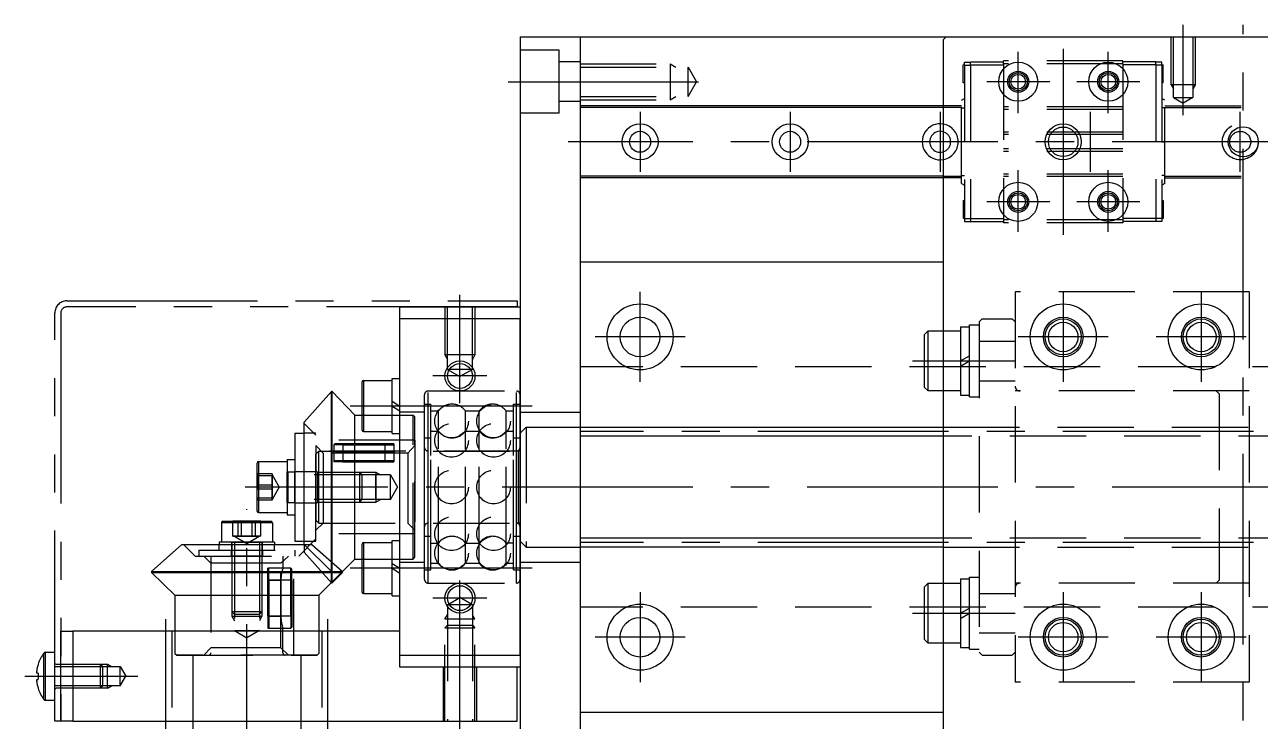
# Model space of a CAD drawing. Extents: x -121 to 527, y -53 to 311.
# Drawn here: x 212.9 to 418.8, y 194.6 to 310.6 of the extents above; entities that cross this region are included whole.
import ezdxf

# ---------------------------------------------------------------- set-up
doc = ezdxf.new("R2010")
doc.units = 0
for name, pattern in [('CENTER', [50.8, 31.75, -6.35, 6.35, -6.35]), ('DASHED', [19.05, 12.7, -6.35]), ('PHANTOM', [63.5, 31.75, -6.35, 6.35, -6.35, 6.35, -6.35])]:
    doc.linetypes.add(name, pattern=pattern)
doc.layers.get('0').update_dxf_attribs({"linetype": 'CONTINUOUS'})
doc.layers.add('CENTER', color=1, linetype='CENTER')

msp = doc.modelspace()

# ---------------------------------------------------------------- linework, layer by layer
at = {"color": 7, "linetype": 'CONTINUOUS'}
for p, q in [((295.45, 308.56), (525.45, 308.56)), ((295.45, 308.56), (295.45, 158.56)), ((305.45, 308.56), (305.45, 158.56)), ((365.95, 308.06), (366.45, 308.56)), ((365.95, 308.06), (365.95, 159.06)), ((365.95, 297.06), (305.45, 297.06)), ((305.45, 297.06), (305.45, 285.06)), ((365.95, 296.76), (305.45, 296.76)), ((365.95, 285.36), (305.45, 285.36)), ((365.95, 285.06), (305.45, 285.06)), ((305.45, 271.06), (365.95, 271.06)), ((275.45, 261.56), (275.45, 263.56)), ((275.45, 263.56), (295.45, 263.56)), ((275.45, 205.56), (275.45, 261.56)), ((295.45, 261.56), (275.45, 261.56)), ((295.45, 205.56), (295.45, 261.56)), ((362.85, 258.96), (363.45, 259.56)), ((363.45, 259.56), (365.95, 259.56)), ((363.45, 249.56), (363.45, 259.56)), ((362.85, 250.16), (362.85, 258.96)), ((269.4, 251.31), (269.4, 242.81)), ((269.4, 251.31), (274.15, 251.31)), ((274.15, 242.47), (274.15, 251.66)), ((274.15, 251.66), (275.45, 251.66)), ((264.02, 249.48), (259.51, 244.38)), ((264.02, 217.63), (264.02, 249.48)), ((264.16, 249.48), (264.02, 249.48)), ((264.16, 217.63), (264.16, 249.48)), ((267.95, 245.56), (264.16, 249.48)), ((269.15, 243.06), (269.15, 251.06)), ((363.45, 249.56), (362.85, 250.16)), ((365.95, 249.56), (363.45, 249.56)), ((274.15, 247.87), (275.45, 247.06)), ((274.15, 247.06), (275.45, 246.25)), ((267.95, 221.56), (267.95, 245.56)), ((267.95, 245.56), (269.15, 245.56)), ((259.51, 224), (259.51, 244.38)), ((305.45, 243.56), (365.95, 243.56)), ((257.95, 242.56), (257.95, 224.56)), ((257.95, 242.56), (259.51, 242.56)), ((269.4, 242.81), (274.15, 242.81)), ((274.15, 242.47), (275.45, 242.47)), ((251.65, 232.06), (251.65, 237.56)), ((251.9, 237.81), (256.65, 237.81)), ((251.9, 237.81), (251.9, 231.97)), ((256.65, 238.16), (256.65, 228.96)), ((256.65, 238.16), (257.95, 238.16)), ((251.65, 229.56), (251.65, 232.06)), ((251.9, 231.97), (251.9, 229.31)), ((251.9, 229.31), (256.65, 229.31)), ((256.65, 228.96), (257.95, 228.96)), ((254.2, 227.61), (245.7, 227.61)), ((245.7, 227.61), (245.7, 224.36)), ((245.95, 227.86), (253.95, 227.86)), ((254.2, 227.61), (254.2, 224.36)), ((257.95, 224.56), (259.51, 224.56)), ((274.15, 215.47), (274.15, 224.66)), ((274.15, 224.66), (275.45, 224.66)), ((239.13, 224), (234.03, 219.49)), ((239.13, 224), (249.95, 224)), ((254.55, 224.36), (245.35, 224.36)), ((245.35, 224.36), (245.35, 224)), ((249.95, 224), (259.51, 224)), ((254.55, 224.36), (254.55, 224)), ((259.51, 224), (264.02, 219.49)), ((269.15, 216.06), (269.15, 224.06)), ((269.4, 224.31), (269.4, 215.81)), ((269.4, 224.31), (274.15, 224.31)), ((365.95, 223.56), (305.45, 223.56)), ((261.95, 215.56), (267.95, 221.56)), ((267.95, 221.56), (269.15, 221.56)), ((274.15, 220.84), (275.45, 220.03)), ((234.03, 219.49), (249.95, 219.49)), ((234.03, 219.49), (234.03, 219.35)), ((234.03, 219.35), (249.95, 219.35)), ((234.03, 219.35), (237.95, 215.56)), ((249.95, 219.49), (265.88, 219.49)), ((249.95, 219.35), (265.88, 219.35)), ((264.16, 217.63), (265.88, 219.35)), ((265.88, 219.35), (265.88, 219.49)), ((274.15, 220.03), (275.45, 219.22)), ((264.02, 217.63), (264.16, 217.63)), ((362.85, 216.96), (363.45, 217.56)), ((362.85, 208.16), (362.85, 216.96)), ((363.45, 217.56), (365.95, 217.56)), ((363.45, 207.56), (363.45, 217.56)), ((237.95, 215.56), (249.95, 215.56)), ((237.95, 215.56), (237.95, 209.56)), ((249.95, 215.56), (261.95, 215.56)), ((261.95, 215.56), (261.95, 209.56)), ((269.4, 215.81), (274.15, 215.81)), ((274.15, 215.47), (275.45, 215.47)), ((218.95, 194.56), (218.95, 209.56)), ((218.95, 209.56), (220.95, 209.56)), ((275.45, 209.56), (220.95, 209.56)), ((220.95, 209.56), (220.95, 194.56)), ((275.45, 203.56), (275.45, 209.56)), ((363.45, 207.56), (362.85, 208.16)), ((216.12, 202.06), (216.12, 205.91)), ((216.41, 206.06), (217.95, 206.06)), ((216.41, 202.06), (216.41, 206.06)), ((217.95, 202.06), (217.95, 206.06)), ((365.95, 207.56), (363.45, 207.56)), ((215.16, 204.05), (215.18, 204.04)), ((218.15, 204.06), (218.95, 204.06)), ((275.45, 205.56), (295.45, 205.56)), ((214.93, 202.57), (214.93, 202.92)), ((215.18, 202.57), (214.93, 202.57)), ((216.12, 198.2), (216.12, 202.06)), ((216.41, 198.06), (216.41, 202.06)), ((217.95, 198.06), (217.95, 202.06)), ((294.95, 203.56), (275.45, 203.56)), ((294.95, 194.56), (294.95, 203.56)), ((295.45, 203.56), (294.95, 203.56)), ((214.93, 201.54), (215.18, 201.54)), ((214.93, 201.19), (214.93, 201.54)), ((215.18, 200.07), (215.16, 200.06)), ((218.95, 200.06), (218.15, 200.06)), ((216.41, 198.06), (217.95, 198.06)), ((305.45, 196.06), (365.95, 196.06)), ((220.95, 194.56), (218.95, 194.56)), ((220.95, 194.56), (294.95, 194.56))]:
    msp.add_line(p, q, dxfattribs=at)
at = {"color": 3, "linetype": 'DASHED'}
for p, q in [((403.95, 300.56), (403.95, 308.56)), ((404.33, 298.46), (404.33, 308.56)), ((407.57, 308.56), (407.57, 298.46)), ((407.95, 308.56), (407.95, 300.56)), ((301.95, 306.31), (295.45, 306.31)), ((301.95, 295.81), (301.95, 306.31)), ((305.45, 304.36), (301.95, 304.36)), ((305.45, 304.06), (320.45, 304.06)), ((305.45, 303.51), (323.45, 303.51)), ((320.45, 304.06), (321.39, 303.51)), ((320.45, 304.06), (320.45, 298.06)), ((323.45, 298.6), (323.45, 303.51)), ((323.45, 303.51), (324.87, 301.06)), ((369.3, 303.86), (369.5, 303.86)), ((369.3, 300.86), (369.3, 303.86)), ((369.5, 303.81), (369.5, 304.31)), ((369.5, 304.31), (370.5, 304.31)), ((369.5, 303.81), (369.5, 278.31)), ((369.5, 303.81), (370.5, 303.81)), ((370.5, 304.36), (376, 304.36)), ((370.5, 303.86), (370.5, 304.36)), ((370.5, 303.86), (370.5, 278.26)), ((370.5, 303.86), (376, 303.86)), ((395.9, 304.56), (376, 304.56)), ((376, 304.06), (376, 304.56)), ((376, 304.06), (376, 278.06)), ((395.9, 304.06), (376, 304.06)), ((395.9, 304.06), (395.9, 304.56)), ((401.4, 304.36), (395.9, 304.36)), ((395.9, 304.06), (395.9, 278.06)), ((401.4, 303.86), (395.9, 303.86)), ((401.4, 303.86), (401.4, 304.36)), ((402.4, 304.31), (401.4, 304.31)), ((401.4, 303.86), (401.4, 278.26)), ((402.4, 303.81), (401.4, 303.81)), ((402.4, 303.81), (402.4, 304.31)), ((402.4, 303.86), (402.6, 303.86)), ((402.4, 303.81), (402.4, 278.31)), ((402.6, 300.86), (402.6, 303.86)), ((323.45, 298.6), (324.87, 301.06)), ((369.5, 300.86), (369.3, 300.86)), ((402.6, 300.86), (402.4, 300.86)), ((407.95, 300.56), (403.95, 300.56)), ((403.95, 300.56), (404.33, 299.9)), ((407.95, 300.56), (407.57, 299.9)), ((305.45, 298.6), (323.45, 298.6)), ((320.45, 298.06), (321.39, 298.6)), ((305.45, 297.76), (301.95, 297.76)), ((305.45, 298.06), (320.45, 298.06)), ((369, 297.06), (365.95, 297.06)), ((369, 296.76), (365.95, 296.76)), ((369, 297.99), (369.5, 298.29)), ((369, 284.13), (369, 297.99)), ((369, 296.69), (369.5, 296.69)), ((395.9, 296.86), (376, 296.86)), ((395.9, 296.46), (376, 296.46)), ((402.9, 297.99), (402.4, 298.29)), ((402.9, 296.69), (402.4, 296.69)), ((402.9, 284.13), (402.9, 297.99)), ((402.9, 297.06), (429, 297.06)), ((402.9, 296.76), (429, 296.76)), ((404.33, 298.46), (405.95, 297.52)), ((404.33, 298.46), (407.57, 298.46)), ((407.57, 298.46), (405.95, 297.52)), ((301.95, 295.81), (295.45, 295.81)), ((395.9, 292.66), (376, 292.66)), ((369.5, 291.06), (369, 291.06)), ((395.9, 292.26), (376, 292.26)), ((402.4, 291.06), (402.9, 291.06)), ((395.9, 289.86), (376, 289.86)), ((395.9, 289.46), (376, 289.46)), ((365.95, 285.36), (369, 285.36)), ((369, 285.06), (365.95, 285.06)), ((369, 285.43), (369.5, 285.43)), ((369, 284.13), (369.5, 283.83)), ((395.9, 285.66), (376, 285.66)), ((395.9, 285.26), (376, 285.26)), ((402.9, 285.43), (402.4, 285.43)), ((402.9, 284.13), (402.4, 283.83)), ((402.9, 285.36), (429, 285.36)), ((402.9, 285.06), (429, 285.06)), ((369.3, 281.26), (369.3, 278.26)), ((369.3, 281.26), (369.5, 281.26)), ((402.4, 281.26), (402.6, 281.26)), ((402.6, 281.26), (402.6, 278.26)), ((369.5, 278.26), (369.3, 278.26)), ((369.5, 278.31), (369.5, 277.81)), ((369.5, 278.31), (370.5, 278.31)), ((370.5, 278.26), (376, 278.26)), ((370.5, 278.26), (370.5, 277.76)), ((395.9, 278.06), (376, 278.06)), ((376, 278.06), (376, 277.56)), ((401.4, 278.26), (395.9, 278.26)), ((395.9, 278.06), (395.9, 277.56)), ((402.4, 278.31), (401.4, 278.31)), ((401.4, 278.26), (401.4, 277.76)), ((402.4, 278.31), (402.4, 277.81)), ((402.6, 278.26), (402.4, 278.26)), ((369.5, 277.81), (370.5, 277.81)), ((370.5, 277.76), (376, 277.76)), ((395.9, 277.56), (376, 277.56)), ((401.4, 277.76), (395.9, 277.76)), ((402.4, 277.81), (401.4, 277.81)), ((377.95, 266.06), (377.95, 201.06)), ((416.95, 266.06), (377.95, 266.06)), ((416.95, 266.06), (416.95, 201.06)), ((282.95, 263.56), (282.95, 255.56)), ((283.38, 253.16), (283.38, 263.56)), ((287.52, 253.16), (287.52, 263.56)), ((287.95, 263.56), (287.95, 255.56)), ((372.45, 261.56), (371.95, 261.06)), ((372.45, 261.56), (377.45, 261.56)), ((377.45, 261.56), (377.95, 261.06)), ((365.95, 259.56), (368.85, 259.56)), ((368.85, 260.26), (368.85, 248.86)), ((368.85, 260.26), (370.35, 260.26)), ((370.35, 248.56), (370.35, 260.56)), ((370.35, 260.56), (371.95, 260.56)), ((371.95, 261.06), (371.95, 206.06)), ((371.95, 257.86), (377.95, 257.86)), ((287.95, 255.56), (282.95, 255.56)), ((282.95, 255.56), (283.38, 254.81)), ((287.95, 255.56), (287.52, 254.81)), ((368.85, 254.56), (370.35, 255.42)), ((525.45, 253.56), (305.45, 253.56)), ((368.85, 253.69), (370.35, 254.56)), ((287.52, 253.16), (283.38, 253.16)), ((283.38, 253.16), (285.45, 251.96)), ((287.52, 253.16), (285.45, 251.96)), ((371.95, 251.26), (377.95, 251.26)), ((280.15, 217.56), (280.15, 249.56)), ((280.15, 249.56), (294.85, 249.56)), ((294.85, 217.56), (294.85, 249.56)), ((368.85, 249.56), (365.95, 249.56)), ((416.95, 249.56), (377.95, 249.56)), ((411.45, 249.56), (411.95, 249.06)), ((279.55, 218.17), (279.55, 248.94)), ((279.55, 247.36), (280.61, 247.36)), ((279.55, 219.77), (279.55, 247.35)), ((279.55, 219.77), (279.55, 247.35)), ((280.61, 219.76), (280.61, 247.36)), ((280.61, 219.76), (280.61, 247.36)), ((294.39, 219.76), (294.39, 247.36)), ((294.39, 219.76), (294.39, 247.36)), ((294.39, 247.36), (295.45, 247.36)), ((295.45, 218.17), (295.45, 248.94)), ((295.45, 219.77), (295.45, 247.35)), ((295.45, 219.77), (295.45, 247.35)), ((368.85, 248.86), (370.35, 248.86)), ((370.35, 248.56), (371.95, 248.56)), ((411.95, 249.06), (411.95, 218.06)), ((269.15, 245.56), (277.65, 245.56)), ((279.55, 246.06), (275.45, 246.06)), ((277.65, 221.56), (277.65, 245.56)), ((277.65, 245.56), (277.95, 245.26)), ((277.95, 221.86), (277.95, 245.26)), ((280.61, 246.24), (281.88, 246.24)), ((280.61, 220.89), (280.61, 246.22)), ((281.88, 220.88), (281.88, 246.24)), ((286.36, 220.88), (286.36, 246.24)), ((286.36, 246.24), (288.64, 246.24)), ((288.64, 220.88), (288.64, 246.24)), ((293.12, 220.88), (293.12, 246.24)), ((293.12, 246.24), (294.39, 246.24)), ((294.39, 220.89), (294.39, 246.22)), ((295.45, 246.06), (305.45, 246.06)), ((261.45, 242.18), (259.51, 244.13)), ((296.45, 243.56), (295.45, 242.56)), ((296.45, 243.56), (296.45, 223.56)), ((296.45, 243.56), (305.45, 243.56)), ((365.95, 243.56), (465.95, 243.56)), ((261.45, 242.56), (259.51, 242.56)), ((261.45, 224.56), (261.45, 242.56)), ((261.45, 224.94), (261.45, 242.18)), ((277.95, 241.36), (261.45, 241.36)), ((277.95, 241.36), (261.45, 241.36)), ((277.95, 240.47), (277.95, 241.36)), ((277.95, 241.36), (277.95, 240.47)), ((279.55, 225.4), (279.55, 241.71)), ((279.55, 225.4), (279.55, 241.71)), ((279.56, 241.76), (280.61, 241.76)), ((280.61, 224.24), (280.61, 242.88)), ((280.61, 242.88), (281.88, 242.88)), ((280.61, 225.4), (280.61, 241.71)), ((280.61, 225.4), (280.61, 241.71)), ((281.88, 224.24), (281.88, 242.88)), ((286.36, 224.24), (286.36, 242.88)), ((286.36, 242.88), (288.64, 242.88)), ((288.64, 224.24), (288.64, 242.88)), ((293.12, 224.24), (293.12, 242.88)), ((293.12, 242.88), (294.38, 242.88)), ((294.39, 224.24), (294.39, 242.88)), ((294.39, 241.76), (295.45, 241.76)), ((294.39, 225.4), (294.39, 241.71)), ((294.39, 225.4), (294.39, 241.71)), ((295.45, 224.57), (295.45, 242.54)), ((295.45, 225.4), (295.45, 241.71)), ((295.45, 225.4), (295.45, 241.71)), ((465.95, 242.06), (365.95, 242.06)), ((261.45, 240.47), (261.45, 226.4)), ((262.65, 239.21), (261.45, 240.47)), ((261.95, 239.56), (261.45, 239.06)), ((261.45, 228.1), (261.45, 239.06)), ((261.45, 227.98), (261.45, 238.93)), ((261.95, 227.56), (261.95, 239.56)), ((261.95, 239.56), (295.45, 239.56)), ((295.45, 239.56), (261.95, 239.56)), ((262.65, 239.21), (262.65, 227.56)), ((276.75, 239.21), (262.65, 239.21)), ((276.75, 239.21), (262.65, 239.21)), ((264.61, 240.76), (264.45, 240.6)), ((265.95, 240.6), (264.45, 240.6)), ((264.45, 240.6), (264.45, 237.76)), ((265.95, 240.76), (264.61, 240.76)), ((274.45, 240.76), (265.95, 240.76)), ((265.95, 240.76), (265.95, 240.6)), ((265.95, 240.76), (265.95, 240.6)), ((265.95, 240.6), (274.45, 240.6)), ((265.95, 240.6), (265.95, 237.92)), ((265.95, 240.6), (265.95, 237.92)), ((265.95, 239.33), (274.45, 239.33)), ((274.45, 239.33), (265.95, 239.33)), ((265.95, 239.33), (265.95, 237.76)), ((265.95, 239.33), (265.95, 237.76)), ((272.95, 240.76), (274.29, 240.76)), ((272.95, 240.6), (272.95, 240.76)), ((272.95, 240.6), (272.95, 240.76)), ((272.95, 240.6), (274.45, 240.6)), ((272.95, 240.6), (272.95, 237.92)), ((272.95, 240.6), (272.95, 237.92)), ((272.95, 239.33), (272.95, 237.76)), ((272.95, 239.33), (272.95, 237.76)), ((274.29, 240.76), (274.45, 240.6)), ((274.45, 240.76), (274.45, 237.76)), ((276.75, 239.21), (277.95, 240.47)), ((276.75, 239.21), (276.75, 227.56)), ((277.95, 240.47), (277.95, 226.4)), ((279.55, 226.97), (279.55, 240.15)), ((280.15, 227.57), (280.15, 239.54)), ((294.85, 227.57), (294.85, 239.54)), ((295.15, 239.54), (295.15, 227.57)), ((295.45, 226.97), (295.45, 240.15)), ((295.45, 239.81), (295.45, 227.3)), ((265.95, 237.92), (264.45, 237.92)), ((264.61, 237.76), (264.45, 237.92)), ((265.95, 237.76), (264.45, 237.76)), ((265.95, 237.76), (264.61, 237.76)), ((274.45, 237.92), (265.95, 237.92)), ((265.95, 237.92), (265.95, 237.76)), ((265.95, 237.92), (265.95, 237.76)), ((274.45, 237.76), (265.95, 237.76)), ((274.45, 237.76), (265.95, 237.76)), ((265.95, 237.76), (274.45, 237.76)), ((272.95, 237.92), (274.45, 237.92)), ((272.95, 237.76), (272.95, 237.92)), ((272.95, 237.76), (272.95, 237.92)), ((272.95, 237.76), (274.45, 237.76)), ((272.95, 237.76), (274.29, 237.76)), ((274.45, 237.92), (274.29, 237.76)), ((254.15, 235.74), (251.65, 235.74)), ((251.65, 235.74), (251.65, 235.41)), ((251.65, 235.74), (251.65, 233.89)), ((254.15, 235.41), (251.65, 235.41)), ((251.65, 235.41), (251.65, 233.23)), ((254.15, 235.74), (254.15, 234.81)), ((254.15, 235.74), (254.15, 235.58)), ((254.15, 234.81), (254.15, 235.6)), ((254.15, 235.6), (255.33, 233.56)), ((254.15, 235.58), (254.15, 235.41)), ((254.15, 235.58), (254.15, 234.32)), ((254.15, 235.41), (254.15, 234.32)), ((254.15, 234.81), (254.15, 233.89)), ((254.15, 232.79), (254.15, 234.81)), ((256.65, 236.24), (256.65, 230.86)), ((256.65, 236.11), (257.95, 236.11)), ((256.65, 231.01), (256.65, 236.1)), ((273.85, 235.62), (256.65, 235.62)), ((256.85, 231.06), (256.85, 236.06)), ((257.95, 236.16), (261.45, 236.16)), ((257.95, 230.97), (257.95, 236.15)), ((257.95, 231.01), (257.95, 236.1)), ((261.45, 236.31), (261.7, 236.06)), ((261.45, 230.71), (261.45, 236.16)), ((261.7, 236.06), (271.45, 236.06)), ((261.7, 236.06), (261.7, 231.06)), ((269.15, 235.62), (268.72, 236.06)), ((268.72, 236.06), (268.72, 231.06)), ((269.15, 231.49), (269.15, 235.62)), ((271.45, 236.06), (272.2, 235.62)), ((271.45, 236.06), (271.45, 231.06)), ((271.45, 231.46), (271.45, 235.66)), ((273.85, 231.49), (273.85, 235.62)), ((273.85, 235.62), (275.05, 233.56)), ((254.15, 233.89), (251.65, 233.89)), ((251.65, 231.7), (251.65, 233.89)), ((254.15, 233.23), (251.65, 233.23)), ((251.65, 231.37), (251.65, 233.23)), ((254.15, 234.32), (254.15, 232.3)), ((254.15, 234.32), (254.15, 233.23)), ((254.15, 232.79), (254.15, 233.89)), ((255.33, 233.56), (254.15, 231.51)), ((254.15, 232.3), (254.15, 233.23)), ((254.15, 231.7), (254.15, 232.79)), ((254.15, 231.53), (254.15, 232.79)), ((273.85, 231.49), (275.05, 233.56)), ((254.15, 231.7), (251.65, 231.7)), ((251.65, 231.7), (251.65, 231.37)), ((254.15, 231.37), (251.65, 231.37)), ((254.15, 231.37), (254.15, 232.3)), ((254.15, 232.3), (254.15, 231.51)), ((254.15, 231.7), (254.15, 231.53)), ((254.15, 231.53), (254.15, 231.37)), ((273.85, 231.49), (256.65, 231.49)), ((256.65, 231.01), (257.95, 231.01)), ((257.95, 230.96), (261.45, 230.96)), ((261.45, 230.81), (261.7, 231.06)), ((261.7, 231.06), (271.45, 231.06)), ((268.72, 231.06), (269.15, 231.49)), ((271.45, 231.06), (272.2, 231.49)), ((247.61, 225.36), (247.61, 227.86)), ((249.05, 227.86), (247.61, 227.86)), ((247.61, 227.86), (248.51, 227.86)), ((248.51, 225.36), (248.51, 227.86)), ((250.85, 227.86), (248.51, 227.86)), ((249.05, 225.36), (249.05, 227.86)), ((249.05, 227.86), (251.39, 227.86)), ((250.85, 225.36), (250.85, 227.86)), ((252.29, 227.86), (250.85, 227.86)), ((251.39, 225.36), (251.39, 227.86)), ((252.29, 227.86), (251.39, 227.86)), ((252.29, 225.36), (252.29, 227.86)), ((261.45, 228.06), (261.95, 227.56)), ((261.45, 226.36), (262.65, 227.56)), ((261.95, 227.56), (295.45, 227.56)), ((276.75, 227.56), (277.95, 226.36)), ((248.33, 225.36), (247.61, 225.36)), ((247.61, 225.36), (248.06, 225.36)), ((247.91, 225.36), (249.95, 224.18)), ((248.33, 225.36), (247.91, 225.36)), ((248.06, 225.36), (248.51, 225.36)), ((248.06, 225.36), (249.68, 225.36)), ((249.05, 225.36), (248.33, 225.36)), ((250.22, 225.36), (248.33, 225.36)), ((249.68, 225.36), (248.51, 225.36)), ((249.05, 225.36), (250.22, 225.36)), ((250.85, 225.36), (249.68, 225.36)), ((249.68, 225.36), (251.57, 225.36)), ((249.95, 224.18), (251.99, 225.36)), ((250.22, 225.36), (251.39, 225.36)), ((251.84, 225.36), (250.22, 225.36)), ((251.57, 225.36), (250.85, 225.36)), ((251.84, 225.36), (251.39, 225.36)), ((252.29, 225.36), (251.57, 225.36)), ((251.57, 225.36), (251.99, 225.36)), ((252.29, 225.36), (251.84, 225.36)), ((261.45, 224.94), (258.58, 222.06)), ((259.51, 224.56), (261.45, 224.56)), ((277.95, 225.76), (261.45, 225.76)), ((277.95, 225.76), (261.45, 225.76)), ((279.55, 225.36), (280.61, 225.36)), ((294.39, 225.36), (295.45, 225.36)), ((296.45, 223.56), (295.45, 224.56)), ((465.95, 225.06), (365.95, 225.06)), ((239.38, 224), (241.32, 222.06)), ((241.95, 223.06), (259.51, 223.06)), ((241.95, 223.06), (241.95, 222.06)), ((245.35, 223.06), (245.35, 224)), ((247.25, 224.36), (252.62, 224.36)), ((247.35, 223.06), (247.35, 222.06)), ((247.4, 224.36), (247.4, 223.06)), ((252.5, 224.36), (247.4, 224.36)), ((247.45, 224.16), (247.45, 212.06)), ((247.88, 224.36), (247.88, 209.66)), ((252.02, 224.36), (252.02, 209.66)), ((252.45, 224.16), (252.45, 212.06)), ((252.5, 224.36), (252.5, 223.06)), ((252.55, 223.06), (252.55, 222.06)), ((254.55, 223.06), (254.55, 224)), ((257.95, 223.06), (257.95, 222.06)), ((259.51, 224), (260.77, 224)), ((259.51, 224), (259.51, 222.74)), ((259.51, 222.74), (264.02, 217.63)), ((260.77, 224), (265.88, 219.49)), ((280.61, 224.24), (281.88, 224.24)), ((286.36, 224.24), (288.64, 224.24)), ((294.39, 224.24), (293.12, 224.24)), ((296.45, 223.56), (305.45, 223.56)), ((365.95, 223.56), (465.95, 223.56)), ((241.32, 222.06), (258.58, 222.06)), ((243.95, 220.86), (242.75, 222.06)), ((243.95, 222.06), (243.95, 205.96)), ((255.61, 220.86), (243.95, 220.86)), ((252.55, 222.06), (247.39, 222.06)), ((247.45, 222.06), (252.45, 222.06)), ((255.61, 220.86), (256.87, 222.06)), ((255.61, 206.76), (255.61, 220.86)), ((255.61, 206.76), (255.61, 220.86)), ((255.95, 222.06), (255.95, 220.06)), ((257.75, 205.56), (257.75, 222.06)), ((257.75, 205.56), (257.75, 222.06)), ((269.15, 221.56), (277.65, 221.56)), ((275.45, 221.06), (279.55, 221.06)), ((277.65, 221.56), (277.95, 221.86)), ((280.61, 220.88), (281.88, 220.88)), ((286.36, 220.88), (288.64, 220.88)), ((293.12, 220.88), (294.39, 220.88)), ((295.45, 221.06), (305.45, 221.06)), ((253.45, 218.06), (253.45, 220.06)), ((257.29, 220.06), (253.45, 220.06)), ((253.45, 219.9), (253.61, 220.06)), ((253.45, 218.06), (253.45, 219.9)), ((253.61, 218.06), (253.61, 220.06)), ((257.29, 218.06), (257.29, 220.06)), ((257.45, 219.9), (257.29, 220.06)), ((257.45, 218.06), (257.45, 219.9)), ((279.55, 219.76), (280.61, 219.76)), ((294.39, 219.76), (295.45, 219.76)), ((368.85, 218.26), (368.85, 206.86)), ((368.85, 218.26), (370.35, 218.26)), ((370.35, 206.56), (370.35, 218.56)), ((370.35, 218.56), (371.95, 218.56)), ((253.45, 218.06), (255.61, 218.06)), ((253.45, 218.06), (255.61, 218.06)), ((253.61, 218.06), (253.45, 218.06)), ((253.61, 218.06), (253.45, 218.06)), ((253.45, 212.06), (253.45, 218.06)), ((253.45, 218.06), (253.45, 212.06)), ((253.45, 218.06), (253.45, 212.06)), ((253.45, 212.06), (253.45, 218.06)), ((257.29, 218.06), (253.61, 218.06)), ((257.29, 218.06), (253.61, 218.06)), ((253.61, 212.06), (253.61, 218.06)), ((253.61, 218.06), (253.61, 212.06)), ((255.61, 212.06), (255.61, 218.06)), ((255.61, 218.06), (255.61, 212.06)), ((257.45, 218.06), (257.29, 218.06)), ((257.45, 218.06), (257.29, 218.06)), ((257.29, 218.06), (257.29, 212.06)), ((257.29, 212.06), (257.29, 218.06)), ((257.45, 212.06), (257.45, 218.06)), ((257.45, 218.06), (257.45, 212.06)), ((280.15, 217.56), (294.85, 217.56)), ((365.95, 217.56), (368.85, 217.56)), ((416.95, 217.56), (377.95, 217.56)), ((411.95, 218.06), (411.45, 217.56)), ((283.38, 213.96), (285.45, 215.15)), ((287.52, 213.96), (285.45, 215.15)), ((371.95, 215.86), (377.95, 215.86)), ((252.45, 212.8), (247.45, 212.8)), ((247.45, 212.8), (247.9, 212.36)), ((247.45, 212.06), (252.45, 212.06)), ((247.45, 212.06), (247.88, 211.31)), ((247.85, 212.06), (252.05, 212.06)), ((252.01, 212.36), (247.9, 212.36)), ((252.45, 212.8), (252.01, 212.36)), ((252.45, 212.06), (252.02, 211.31)), ((253.45, 212.06), (253.45, 210.22)), ((253.45, 212.06), (253.45, 210.06)), ((253.45, 212.06), (255.61, 212.06)), ((253.45, 212.06), (255.61, 212.06)), ((253.45, 212.06), (253.61, 212.06)), ((253.45, 212.06), (253.61, 212.06)), ((253.61, 212.06), (253.61, 210.06)), ((257.29, 212.06), (253.61, 212.06)), ((257.29, 212.06), (253.61, 212.06)), ((257.29, 212.06), (257.29, 210.06)), ((257.29, 212.06), (257.45, 212.06)), ((257.29, 212.06), (257.45, 212.06)), ((257.45, 212.06), (257.45, 210.22)), ((282.95, 211.56), (283.38, 212.31)), ((283.38, 213.96), (283.38, 194.56)), ((287.52, 213.96), (283.38, 213.96)), ((287.52, 213.96), (287.52, 194.56)), ((287.95, 211.56), (287.52, 212.31)), ((525.45, 213.56), (305.45, 213.56)), ((368.85, 212.56), (370.35, 213.42)), ((368.85, 211.69), (370.35, 212.56)), ((253.61, 210.06), (253.45, 210.22)), ((253.45, 210.06), (257.29, 210.06)), ((255.95, 205.96), (255.95, 210.06)), ((257.29, 210.06), (257.45, 210.22)), ((282.95, 194.56), (282.95, 211.56)), ((287.95, 211.56), (282.95, 211.56)), ((283.38, 210.56), (282.95, 210.12)), ((282.95, 210.12), (287.95, 210.12)), ((283.38, 210.56), (287.52, 210.56)), ((287.52, 210.56), (287.95, 210.12)), ((287.95, 194.56), (287.95, 211.56)), ((237.45, 209.56), (237.45, 194.56)), ((237.95, 209.56), (237.95, 205.86)), ((247.88, 209.66), (252.02, 209.66)), ((247.88, 209.66), (249.95, 208.46)), ((252.02, 209.66), (249.95, 208.46)), ((261.95, 209.56), (261.95, 205.86)), ((262.45, 209.56), (262.45, 194.56)), ((371.95, 209.26), (377.95, 209.26)), ((237.95, 205.86), (238.25, 205.56)), ((242.75, 205.56), (243.95, 206.76)), ((255.61, 206.76), (243.95, 206.76)), ((255.61, 206.76), (256.87, 205.56)), ((261.95, 205.86), (261.65, 205.56)), ((368.85, 207.56), (365.95, 207.56)), ((368.85, 206.86), (370.35, 206.86)), ((370.35, 206.56), (371.95, 206.56)), ((372.45, 205.56), (371.95, 206.06)), ((377.45, 205.56), (377.95, 206.06)), ((218.95, 204.06), (226.75, 204.06)), ((225.57, 200.06), (225.57, 204.06)), ((225.95, 203.68), (225.57, 204.06)), ((226.75, 200.06), (226.75, 204.06)), ((226.75, 204.06), (227.41, 203.68)), ((238.25, 205.56), (261.65, 205.56)), ((261.65, 205.56), (238.25, 205.56)), ((240.95, 205.56), (240.95, 192.56)), ((258.95, 205.56), (258.95, 192.56)), ((372.45, 205.56), (377.45, 205.56)), ((218.95, 203.68), (228.85, 203.68)), ((225.95, 200.44), (225.95, 203.68)), ((228.85, 200.44), (228.85, 203.68)), ((228.85, 203.68), (229.79, 202.06)), ((228.85, 200.44), (229.79, 202.06)), ((282.7, 194.56), (282.7, 203.56)), ((288.2, 203.56), (288.2, 194.56)), ((228.85, 200.44), (218.95, 200.44)), ((226.75, 200.06), (218.95, 200.06)), ((225.95, 200.44), (225.57, 200.06)), ((226.75, 200.06), (227.41, 200.44)), ((416.95, 201.06), (377.95, 201.06))]:
    msp.add_line(p, q, dxfattribs=at)
at = {"color": 3, "linetype": 'PHANTOM'}
for p, q in [((219.95, 264.56), (294.95, 264.56)), ((294.95, 263.56), (219.95, 263.56)), ((294.95, 264.56), (294.95, 263.56)), ((217.95, 194.56), (217.95, 262.56)), ((218.95, 262.56), (218.95, 194.56)), ((218.95, 194.56), (217.95, 194.56)), ((218.95, 194.56), (217.95, 194.56))]:
    msp.add_line(p, q, dxfattribs=at)
at = {"color": 3, "linetype": 'CONTINUOUS'}
for p, q in [((365.95, 242.06), (305.45, 242.06)), ((365.95, 225.06), (305.45, 225.06)), ((217.95, 203.68), (218.95, 203.68)), ((218.95, 200.44), (217.95, 200.44))]:
    msp.add_line(p, q, dxfattribs=at)
at = {"color": 7, "linetype": 'CONTINUOUS'}
for centre, radius in [((378.45, 301.06), 3.25), ((378.45, 301.06), 1.75), ((393.45, 301.06), 3.25), ((393.45, 301.06), 1.75), ((378.45, 301.06), 1.23), ((393.45, 301.06), 1.23), ((315.45, 291.06), 3), ((315.45, 291.06), 1.75), ((340.45, 291.06), 3), ((340.45, 291.06), 1.75), ((385.95, 291.06), 2.46), ((415.95, 291.06), 2.5), ((378.45, 281.06), 3.25), ((393.45, 281.06), 3.25), ((378.45, 281.06), 1.75), ((378.45, 281.06), 1.23), ((393.45, 281.06), 1.75), ((393.45, 281.06), 1.23), ((315.45, 258.56), 5.5), ((385.95, 258.56), 5.5), ((408.95, 258.56), 5.5), ((315.45, 258.56), 3.3), ((385.95, 258.56), 3.3), ((408.95, 258.56), 3.3), ((385.95, 258.56), 2.46), ((408.95, 258.56), 2.46), ((285.45, 252.06), 2.07), ((285.45, 215.06), 2.07), ((315.45, 208.56), 5.5), ((385.95, 208.56), 5.5), ((408.95, 208.56), 5.5), ((315.45, 208.56), 3.3), ((385.95, 208.56), 3.3), ((385.95, 208.56), 2.46), ((408.95, 208.56), 3.3), ((408.95, 208.56), 2.46)]:
    msp.add_circle(centre, radius, dxfattribs=at)
at = {"color": 3, "linetype": 'CONTINUOUS'}
for centre, radius in [((378.45, 301.06), 1.5), ((393.45, 301.06), 1.5), ((385.95, 291.06), 3), ((378.45, 281.06), 1.5), ((393.45, 281.06), 1.5), ((385.95, 258.56), 3), ((408.95, 258.56), 3), ((285.45, 252.06), 2.5), ((285.45, 215.06), 2.5), ((385.95, 208.56), 3), ((408.95, 208.56), 3)]:
    msp.add_circle(centre, radius, dxfattribs=at)
at = {"color": 3, "linetype": 'DASHED'}
for centre, radius in [((415.45, 291.06), 3), ((415.45, 291.06), 1.75), ((284.05, 244.56), 2.8), ((291.05, 244.56), 2.8), ((284.05, 241.33), 2.8), ((284.05, 241.33), 2.8), ((291.05, 241.33), 2.8), ((291.05, 241.33), 2.8), ((284.05, 233.56), 2.8), ((284.05, 233.56), 2.8), ((291.05, 233.56), 2.8), ((291.05, 233.56), 2.8), ((284.05, 225.78), 2.8), ((284.05, 225.78), 2.8), ((291.05, 225.78), 2.8), ((291.05, 225.78), 2.8), ((284.05, 222.56), 2.8), ((291.05, 222.56), 2.8)]:
    msp.add_circle(centre, radius, dxfattribs=at)
at = {"color": 7, "linetype": 'CONTINUOUS'}
for centre, radius, start, end in [((365.45, 291.06), 3, 80.4059, 279.5941), ((365.45, 291.06), 1.75, 73.3985, 286.6015), ((269.4, 251.06), 0.25, 90, 180), ((269.4, 243.06), 0.25, 180, 270), ((251.9, 237.56), 0.25, 90, 180), ((251.9, 229.56), 0.25, 180, 270), ((245.95, 227.61), 0.25, 90, 180), ((253.95, 227.61), 0.25, 0, 90), ((269.4, 224.06), 0.25, 90, 180), ((269.4, 216.06), 0.25, 180, 270), ((221.35, 202.06), 6.5, 143.6416, 162.1374), ((216.41, 205.7), 0.36, 90, 143.6416), ((221.35, 202.06), 6.48, 162.1649, 172.3032), ((218.15, 204.26), 0.2, 180, 270), ((222.34, 202.06), 7.18, 175.8857, 184.1143), ((221.35, 202.06), 6.48, 187.6968, 197.8351), ((221.35, 202.06), 6.5, 197.8626, 216.3584), ((218.15, 199.86), 0.2, 90, 180), ((216.41, 198.42), 0.36, 216.3584, 270)]:
    msp.add_arc(centre, radius, start, end, dxfattribs=at)
at = {"color": 3, "linetype": 'DASHED'}
for centre, radius, start, end in [((365.45, 291.06), 3, 279.5941, 80.4059), ((365.45, 291.06), 1.75, 286.6015, 73.3985), ((280.15, 248.96), 0.6, 90, 180), ((294.85, 248.96), 0.6, 360, 90), ((378.75, 250.36), 0.8, 180, 270), ((284.12, 244.56), 2.8, 36.8699, 143.1301), ((290.88, 244.56), 2.8, 36.8699, 143.1301), ((284.12, 244.56), 2.8, 216.8699, 323.1301), ((290.88, 244.56), 2.8, 216.8699, 323.1301), ((265.98, 244.5), 5.18, 252.8299, 269.6853), ((280.15, 240.16), 0.6, 180, 270), ((294.85, 240.16), 0.6, 270, 0), ((295.15, 239.86), 0.3, 270, 0), ((256.85, 236.26), 0.2, 180, 270), ((256.85, 230.86), 0.2, 90, 180), ((280.15, 226.96), 0.6, 90, 180), ((294.85, 226.96), 0.6, 360, 90), ((295.15, 227.26), 0.3, 0, 90), ((284.12, 222.56), 2.8, 36.8699, 143.1301), ((290.88, 222.56), 2.8, 36.8699, 143.1301), ((247.25, 224.16), 0.2, 0, 90), ((252.65, 224.16), 0.2, 90, 180), ((284.12, 222.56), 2.8, 216.8699, 323.1301), ((290.88, 222.56), 2.8, 216.8699, 323.1301), ((261.99, 217.99), 6.38, 161.128, 179.4212), ((280.15, 218.16), 0.6, 180, 270), ((294.85, 218.16), 0.6, 270, 0), ((378.75, 216.76), 0.8, 90, 180), ((261.94, 212.11), 6.33, 180.509, 198.9534), ((243.55, 205.96), 0.4, 270, 0), ((256.35, 205.96), 0.4, 180, 270)]:
    msp.add_arc(centre, radius, start, end, dxfattribs=at)
at = {"color": 3, "linetype": 'PHANTOM'}
for radius in [2, 1]:
    msp.add_arc((219.95, 262.56), radius, 90, 180, dxfattribs=at)
at = {"layer": 'CENTER', "color": 1, "linetype": 'CENTER'}
for p, q in [((405.95, 295.52), (405.95, 310.56)), ((415.95, 156.56), (415.95, 310.56)), ((378.45, 295.81), (378.45, 306.06)), ((385.95, 306.56), (385.95, 275.56)), ((393.45, 295.81), (393.45, 306.06)), ((293.45, 301.06), (326.87, 301.06)), ((383.7, 301.06), (373.2, 301.06)), ((398.7, 301.06), (388.2, 301.06)), ((315.45, 296.06), (315.45, 286.06)), ((340.45, 296.06), (340.45, 286.06)), ((365.45, 296.06), (365.45, 286.06)), ((390.45, 296.06), (390.45, 286.06)), ((415.45, 286.06), (415.45, 296.06)), ((527.45, 291.06), (303.45, 291.06)), ((378.45, 276.06), (378.45, 286.31)), ((393.45, 276.06), (393.45, 286.31)), ((383.7, 281.06), (373.2, 281.06)), ((398.7, 281.06), (388.2, 281.06)), ((285.45, 247.56), (285.45, 265.56)), ((315.45, 251.06), (315.45, 266.06)), ((385.95, 266.06), (385.95, 251.06)), ((408.95, 266.06), (408.95, 251.06)), ((322.95, 258.56), (307.95, 258.56)), ((393.45, 258.56), (378.45, 258.56)), ((416.45, 258.56), (401.45, 258.56)), ((360.85, 254.56), (377.95, 254.56)), ((289.95, 252.06), (280.95, 252.06)), ((297.45, 247.06), (267.15, 247.06)), ((468.45, 242.81), (305.45, 242.81)), ((527.45, 233.56), (249.65, 233.56)), ((249.95, 128.16), (249.95, 229.86)), ((468.45, 224.31), (305.45, 224.31)), ((297.45, 220.03), (267.15, 220.03)), ((285.45, 186.26), (285.45, 219.56)), ((289.95, 215.06), (280.95, 215.06)), ((315.45, 216.06), (315.45, 201.06)), ((385.95, 216.06), (385.95, 201.06)), ((408.95, 216.06), (408.95, 201.06)), ((360.85, 212.56), (377.95, 212.56)), ((236.45, 180.26), (236.45, 211.56)), ((263.45, 180.26), (263.45, 211.56)), ((322.95, 208.56), (307.95, 208.56)), ((393.45, 208.56), (378.45, 208.56)), ((416.45, 208.56), (401.45, 208.56)), ((212.93, 202.06), (231.79, 202.06))]:
    msp.add_line(p, q, dxfattribs=at)

doc.saveas('drawing.dxf')
